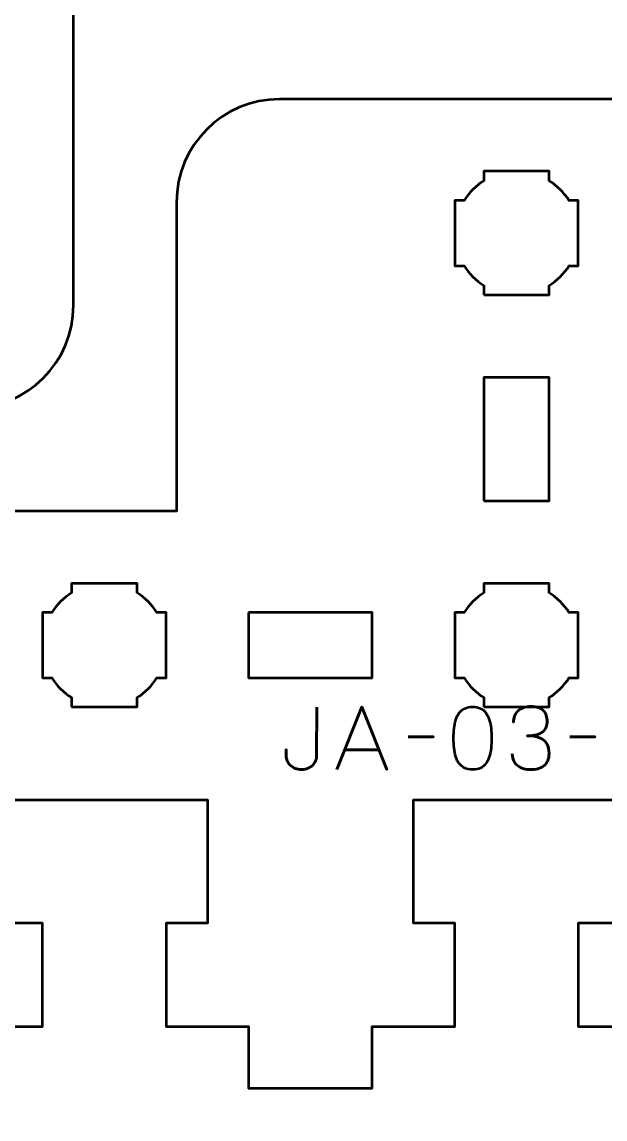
# Model space of a CAD drawing. Header units: centimetres. Extents: x -21 to 0, y -29.7 to 0.
# Drawn here: x -11 to -8.17, y -10.65 to -5.32 of the extents above; entities that cross this region are included whole.
import ezdxf

# ---------------------------------------------------------------- set-up
doc = ezdxf.new("R2010")
doc.units = ezdxf.units.CM
doc.header["$MEASUREMENT"] = 0
doc.layers.add('Layer 1', color=7, linetype='Continuous')

msp = doc.modelspace()

# ---------------------------------------------------------------- linework, layer by layer
at = {"layer": 'Layer 1', "color": 1, "lineweight": 53}
msp.add_open_spline([(-21.00003, -29.19995), (-21.00003, -29.19995), (-21.00003, -3.49992), (-21.00003, -3.49992), (-21.00003, -3.49992), (-21.00003, -3.41709), (-20.93286, -3.34992), (-20.85003, -3.34992), (-20.85003, -3.34992), (-20.7672, -3.34992), (-20.70003, -3.28275), (-20.70003, -3.19992), (-20.70003, -3.19992), (-20.70003, -3.11709), (-20.7672, -3.04992), (-20.85003, -3.04992), (-20.85003, -3.04992), (-20.93286, -3.04992), (-21.00003, -2.98275), (-21.00003, -2.89992), (-21.00003, -2.89992), (-21.00003, -2.81709), (-20.93286, -2.74992), (-20.85003, -2.74992), (-20.85003, -2.74992), (-20.7672, -2.74992), (-20.70003, -2.68275), (-20.70003, -2.59992), (-20.70003, -2.59992), (-20.70003, -2.51709), (-20.7672, -2.44992), (-20.85003, -2.44992), (-20.85003, -2.44992), (-20.93286, -2.44992), (-21.00003, -2.38275), (-21.00003, -2.29992), (-21.00003, -2.29992), (-21.00003, -2.21709), (-20.93286, -2.14992), (-20.85003, -2.14992), (-20.85003, -2.14992), (-20.7672, -2.14992), (-20.70003, -2.08275), (-20.70003, -1.99992), (-20.70003, -1.99992), (-20.70003, -1.91709), (-20.7672, -1.84992), (-20.85003, -1.84992), (-20.85003, -1.84992), (-20.93286, -1.84992), (-21.00003, -1.78275), (-21.00003, -1.69992), (-21.00003, -1.69992), (-21.00003, -1.61709), (-20.93286, -1.54992), (-20.85003, -1.54992), (-20.85003, -1.54992), (-20.7672, -1.54992), (-20.70003, -1.48275), (-20.70003, -1.39992), (-20.70003, -1.39992), (-20.70003, -1.31709), (-20.7672, -1.24992), (-20.85003, -1.24992), (-20.85003, -1.24992), (-20.93286, -1.24992), (-21.00003, -1.18275), (-21.00003, -1.09992), (-21.00003, -1.09992), (-21.00003, -1.09992), (-21.00003, -0.49992), (-21.00003, -0.49992), (-21.00003, -0.49992), (-21.00003, -0.22295), (-20.77694, 0.00004), (-20.49994, 0.00004), (-20.49994, 0.00004), (-20.49994, 0.00004), (-0.50008, 0.00004), (-0.50008, 0.00004), (-0.50008, 0.00004), (-0.22294, 0.00004), (0.00002, -0.22295), (0.00002, -0.49992), (0.00002, -0.49992), (0.00002, -0.49992), (0.00002, -29.19995), (0.00002, -29.19995), (0.00002, -29.19995), (0.00002, -29.47695), (-0.22294, -29.70004), (-0.50008, -29.70004), (-0.50008, -29.70004), (-0.50008, -29.70004), (-20.49994, -29.70004), (-20.49994, -29.70004), (-20.49994, -29.70004), (-20.77694, -29.70004), (-21.00003, -29.47695), (-21.00003, -29.19995)], degree=3, knots=[0, 0, 0, 0, 0.04, 0.04, 0.04, 0.04, 0.08, 0.08, 0.08, 0.08, 0.12, 0.12, 0.12, 0.12, 0.16, 0.16, 0.16, 0.16, 0.2, 0.2, 0.2, 0.2, 0.24, 0.24, 0.24, 0.24, 0.28, 0.28, 0.28, 0.28, 0.32, 0.32, 0.32, 0.32, 0.36, 0.36, 0.36, 0.36, 0.4, 0.4, 0.4, 0.4, 0.44, 0.44, 0.44, 0.44, 0.48, 0.48, 0.48, 0.48, 0.52, 0.52, 0.52, 0.52, 0.56, 0.56, 0.56, 0.56, 0.6, 0.6, 0.6, 0.6, 0.64, 0.64, 0.64, 0.64, 0.68, 0.68, 0.68, 0.68, 0.72, 0.72, 0.72, 0.72, 0.76, 0.76, 0.76, 0.76, 0.8, 0.8, 0.8, 0.8, 0.84, 0.84, 0.84, 0.84, 0.88, 0.88, 0.88, 0.88, 0.92, 0.92, 0.92, 0.92, 0.96, 0.96, 0.96, 0.96, 1, 1, 1, 1], dxfattribs=at)
at = {"layer": 'Layer 1', "lineweight": 53}
for points, knots in [([(-11.24995, -7.19999), (-10.97386, -7.19999), (-10.74995, -6.97608), (-10.74995, -6.69999), (-10.74995, -6.69999), (-10.74995, -6.69999), (-10.74995, -5.19999), (-10.74995, -5.19999), (-10.74995, -5.19999), (-10.74995, -5.19999), (-9.5999, -5.19999), (-9.5999, -5.19999), (-9.5999, -5.19999), (-9.32674, -5.19999), (-9.10468, -4.98079), (-9.1, -4.70874), (-9.1, -4.70874), (-9.1, -4.70874), (-9.6999, -4.70874), (-9.6999, -4.70874), (-9.6999, -4.70874), (-9.6999, -4.70874), (-9.6999, -4.39124), (-9.6999, -4.39124), (-9.6999, -4.39124), (-9.6999, -4.39124), (-9.10182, -4.39124), (-9.10182, -4.39124), (-9.10182, -4.39124), (-9.10182, -4.39124), (-9.1124, -2.39999), (-9.1124, -2.39999), (-9.1124, -2.39999), (-9.1124, -2.39999), (-9.6999, -2.39999), (-9.6999, -2.39999), (-9.6999, -2.39999), (-9.6999, -2.39999), (-9.6999, -2.69999), (-9.6999, -2.69999), (-9.6999, -2.69999), (-9.6999, -2.69999), (-10.09991, -2.69999), (-10.09991, -2.69999), (-10.09991, -2.69999), (-10.09991, -2.69999), (-10.09991, -3.19999), (-10.09991, -3.19999), (-10.09991, -3.19999), (-10.09991, -3.19999), (-9.89991, -3.2), (-9.89991, -3.2), (-9.89991, -3.2), (-9.89991, -3.2), (-9.89991, -3.79999), (-9.89991, -3.79999), (-9.89991, -3.79999), (-10.28324, -3.79999), (-10.51659, -3.79999), (-10.89992, -3.79999), (-10.89992, -3.79999), (-10.89992, -3.79999), (-10.89992, -3.2), (-10.89992, -3.2), (-10.89992, -3.2), (-10.89992, -3.2), (-10.69992, -3.19999), (-10.69992, -3.19999), (-10.69992, -3.19999), (-10.69992, -3.19999), (-10.69992, -2.69998), (-10.69992, -2.69998), (-10.69992, -2.69998), (-10.69992, -2.69998), (-11.09993, -2.69999), (-11.09993, -2.69999), (-11.09993, -2.69999), (-11.09993, -2.69999), (-11.09993, -2.39999), (-11.09993, -2.39999), (-11.09993, -2.39999), (-11.09993, -2.39999), (-11.69994, -2.39999), (-11.69994, -2.39999), (-11.69994, -2.39999), (-11.69994, -2.39999), (-11.69994, -2.69999), (-11.69994, -2.69999), (-11.69994, -2.69999), (-11.69994, -2.69999), (-12.09994, -2.69999), (-12.09994, -2.69999), (-12.09994, -2.69999), (-12.09994, -2.69999), (-12.09994, -3.19999), (-12.09994, -3.19999), (-12.09994, -3.19999), (-12.09994, -3.19999), (-11.89994, -3.2), (-11.89994, -3.2), (-11.89994, -3.2), (-11.89994, -3.2), (-11.89994, -3.79999), (-11.89994, -3.79999), (-11.89994, -3.79999), (-12.28328, -3.79999), (-12.51662, -3.79999), (-12.89996, -3.79999), (-12.89996, -3.79999), (-12.89996, -3.79999), (-12.89996, -3.2), (-12.89996, -3.2), (-12.89996, -3.2), (-12.89996, -3.2), (-12.69996, -3.19999), (-12.69996, -3.19999), (-12.69996, -3.19999), (-12.69996, -3.19999), (-12.69996, -2.69998), (-12.69996, -2.69998), (-12.69996, -2.69998), (-12.69996, -2.69998), (-13.09996, -2.69999), (-13.09996, -2.69999), (-13.09996, -2.69999), (-13.09996, -2.69999), (-13.09996, -2.39999), (-13.09996, -2.39999), (-13.09996, -2.39999), (-13.09996, -2.39999), (-13.69997, -2.39999), (-13.69997, -2.39999), (-13.69997, -2.39999), (-13.69997, -2.39999), (-13.69997, -2.69999), (-13.69997, -2.69999), (-13.69997, -2.69999), (-13.69997, -2.69999), (-14.09998, -2.69999), (-14.09998, -2.69999), (-14.09998, -2.69999), (-14.09998, -2.69999), (-14.09998, -3.19999), (-14.09998, -3.19999), (-14.09998, -3.19999), (-14.09998, -3.19999), (-13.89998, -3.2), (-13.89998, -3.2), (-13.89998, -3.2), (-13.89998, -3.2), (-13.89998, -3.79999), (-13.89998, -3.79999), (-13.89998, -3.79999), (-14.28331, -3.79999), (-14.51666, -3.79999), (-14.89999, -3.79999), (-14.89999, -3.79999), (-14.89999, -3.79999), (-14.89999, -3.2), (-14.89999, -3.2), (-14.89999, -3.2), (-14.89999, -3.2), (-14.69999, -3.19999), (-14.69999, -3.19999), (-14.69999, -3.19999), (-14.69999, -3.19999), (-14.69999, -2.69998), (-14.69999, -2.69998), (-14.69999, -2.69998), (-14.69999, -2.69998), (-15.1, -2.69999), (-15.1, -2.69999), (-15.1, -2.69999), (-15.1, -2.69999), (-15.1, -2.39999), (-15.1, -2.39999), (-15.1, -2.39999), (-15.1, -2.39999), (-15.70001, -2.39999), (-15.70001, -2.39999), (-15.70001, -2.39999), (-15.70001, -2.39999), (-15.70001, -2.69999), (-15.70001, -2.69999), (-15.70001, -2.69999), (-15.70001, -2.69999), (-15.70001, -2.69998), (-15.70001, -2.69998), (-15.70001, -2.69998), (-15.70001, -2.69998), (-15.70001, -4.39124), (-15.70001, -4.39124), (-15.70001, -4.39124), (-15.70001, -4.39124), (-15.1, -4.39124), (-15.1, -4.39124), (-15.1, -4.39124), (-15.1, -4.39124), (-15.1, -4.70874), (-15.1, -4.70874), (-15.1, -4.70874), (-15.1, -4.70874), (-15.6999, -4.70874), (-15.6999, -4.70874), (-15.6999, -4.70874), (-15.69522, -4.98079), (-15.47316, -5.19999), (-15.2, -5.19999), (-15.2, -5.19999), (-15.2, -5.19999), (-14.04995, -5.19999), (-14.04995, -5.19999), (-14.04995, -5.19999), (-14.04995, -5.19999), (-14.04995, -6.69999), (-14.04995, -6.69999), (-14.04995, -6.69999), (-14.04995, -6.97608), (-13.82604, -7.19999), (-13.54995, -7.19999)], [0, 0, 0, 0, 0.0181818, 0.0181818, 0.0181818, 0.0181818, 0.0363636, 0.0363636, 0.0363636, 0.0363636, 0.0545455, 0.0545455, 0.0545455, 0.0545455, 0.0727273, 0.0727273, 0.0727273, 0.0727273, 0.0909091, 0.0909091, 0.0909091, 0.0909091, 0.1090909, 0.1090909, 0.1090909, 0.1090909, 0.1272727, 0.1272727, 0.1272727, 0.1272727, 0.1454545, 0.1454545, 0.1454545, 0.1454545, 0.1636364, 0.1636364, 0.1636364, 0.1636364, 0.1818182, 0.1818182, 0.1818182, 0.1818182, 0.2, 0.2, 0.2, 0.2, 0.2181818, 0.2181818, 0.2181818, 0.2181818, 0.2363636, 0.2363636, 0.2363636, 0.2363636, 0.2545455, 0.2545455, 0.2545455, 0.2545455, 0.2727273, 0.2727273, 0.2727273, 0.2727273, 0.2909091, 0.2909091, 0.2909091, 0.2909091, 0.3090909, 0.3090909, 0.3090909, 0.3090909, 0.3272727, 0.3272727, 0.3272727, 0.3272727, 0.3454545, 0.3454545, 0.3454545, 0.3454545, 0.3636364, 0.3636364, 0.3636364, 0.3636364, 0.3818182, 0.3818182, 0.3818182, 0.3818182, 0.4, 0.4, 0.4, 0.4, 0.4181818, 0.4181818, 0.4181818, 0.4181818, 0.4363636, 0.4363636, 0.4363636, 0.4363636, 0.4545455, 0.4545455, 0.4545455, 0.4545455, 0.4727273, 0.4727273, 0.4727273, 0.4727273, 0.4909091, 0.4909091, 0.4909091, 0.4909091, 0.5090909, 0.5090909, 0.5090909, 0.5090909, 0.5272727, 0.5272727, 0.5272727, 0.5272727, 0.5454545, 0.5454545, 0.5454545, 0.5454545, 0.5636364, 0.5636364, 0.5636364, 0.5636364, 0.5818182, 0.5818182, 0.5818182, 0.5818182, 0.6, 0.6, 0.6, 0.6, 0.6181818, 0.6181818, 0.6181818, 0.6181818, 0.6363636, 0.6363636, 0.6363636, 0.6363636, 0.6545455, 0.6545455, 0.6545455, 0.6545455, 0.6727273, 0.6727273, 0.6727273, 0.6727273, 0.6909091, 0.6909091, 0.6909091, 0.6909091, 0.7090909, 0.7090909, 0.7090909, 0.7090909, 0.7272727, 0.7272727, 0.7272727, 0.7272727, 0.7454545, 0.7454545, 0.7454545, 0.7454545, 0.7636364, 0.7636364, 0.7636364, 0.7636364, 0.7818182, 0.7818182, 0.7818182, 0.7818182, 0.8, 0.8, 0.8, 0.8, 0.8181818, 0.8181818, 0.8181818, 0.8181818, 0.8363636, 0.8363636, 0.8363636, 0.8363636, 0.8545455, 0.8545455, 0.8545455, 0.8545455, 0.8727273, 0.8727273, 0.8727273, 0.8727273, 0.8909091, 0.8909091, 0.8909091, 0.8909091, 0.9090909, 0.9090909, 0.9090909, 0.9090909, 0.9272727, 0.9272727, 0.9272727, 0.9272727, 0.9454545, 0.9454545, 0.9454545, 0.9454545, 0.9636364, 0.9636364, 0.9636364, 0.9636364, 0.9818182, 0.9818182, 0.9818182, 0.9818182, 1, 1, 1, 1]), ([(-9.75005, -5.70001), (-10.02614, -5.70001), (-10.25005, -5.92392), (-10.25005, -6.20001), (-10.25005, -6.20001), (-10.25005, -6.20001), (-10.25005, -7.70001), (-10.25005, -7.70001), (-10.25005, -7.70001), (-10.25005, -7.70001), (-11.4001, -7.70001), (-11.4001, -7.70001), (-11.4001, -7.70001), (-11.67326, -7.70001), (-11.89532, -7.91921), (-11.9, -8.19126), (-11.9, -8.19126), (-11.9, -8.19126), (-11.3001, -8.19126), (-11.3001, -8.19126), (-11.3001, -8.19126), (-11.3001, -8.19126), (-11.3001, -8.50876), (-11.3001, -8.50876), (-11.3001, -8.50876), (-11.3001, -8.50876), (-11.89818, -8.50876), (-11.89818, -8.50876), (-11.89818, -8.50876), (-11.89818, -8.50876), (-11.8876, -10.50001), (-11.8876, -10.50001), (-11.8876, -10.50001), (-11.8876, -10.50001), (-11.3001, -10.50001), (-11.3001, -10.50001), (-11.3001, -10.50001), (-11.3001, -10.50001), (-11.3001, -10.20001), (-11.3001, -10.20001), (-11.3001, -10.20001), (-11.3001, -10.20001), (-10.90009, -10.20001), (-10.90009, -10.20001), (-10.90009, -10.20001), (-10.90009, -10.20001), (-10.90009, -9.70001), (-10.90009, -9.70001), (-10.90009, -9.70001), (-10.90009, -9.70001), (-11.10009, -9.7), (-11.10009, -9.7), (-11.10009, -9.7), (-11.10009, -9.7), (-11.10009, -9.10001), (-11.10009, -9.10001), (-11.10009, -9.10001), (-10.71676, -9.10001), (-10.48341, -9.10001), (-10.10008, -9.10001), (-10.10008, -9.10001), (-10.10008, -9.10001), (-10.10008, -9.7), (-10.10008, -9.7), (-10.10008, -9.7), (-10.10008, -9.7), (-10.30008, -9.70001), (-10.30008, -9.70001), (-10.30008, -9.70001), (-10.30008, -9.70001), (-10.30008, -10.20002), (-10.30008, -10.20002), (-10.30008, -10.20002), (-10.30008, -10.20002), (-9.90007, -10.20001), (-9.90007, -10.20001), (-9.90007, -10.20001), (-9.90007, -10.20001), (-9.90007, -10.50001), (-9.90007, -10.50001), (-9.90007, -10.50001), (-9.90007, -10.50001), (-9.30006, -10.50001), (-9.30006, -10.50001), (-9.30006, -10.50001), (-9.30006, -10.50001), (-9.30006, -10.20001), (-9.30006, -10.20001), (-9.30006, -10.20001), (-9.30006, -10.20001), (-8.90006, -10.20001), (-8.90006, -10.20001), (-8.90006, -10.20001), (-8.90006, -10.20001), (-8.90006, -9.70001), (-8.90006, -9.70001), (-8.90006, -9.70001), (-8.90006, -9.70001), (-9.10006, -9.7), (-9.10006, -9.7), (-9.10006, -9.7), (-9.10006, -9.7), (-9.10006, -9.10001), (-9.10006, -9.10001), (-9.10006, -9.10001), (-8.71672, -9.10001), (-8.48338, -9.10001), (-8.10004, -9.10001), (-8.10004, -9.10001), (-8.10004, -9.10001), (-8.10004, -9.7), (-8.10004, -9.7), (-8.10004, -9.7), (-8.10004, -9.7), (-8.30004, -9.70001), (-8.30004, -9.70001), (-8.30004, -9.70001), (-8.30004, -9.70001), (-8.30004, -10.20002), (-8.30004, -10.20002), (-8.30004, -10.20002), (-8.30004, -10.20002), (-7.90004, -10.20001), (-7.90004, -10.20001), (-7.90004, -10.20001), (-7.90004, -10.20001), (-7.90004, -10.50001), (-7.90004, -10.50001), (-7.90004, -10.50001), (-7.90004, -10.50001), (-7.30003, -10.50001), (-7.30003, -10.50001), (-7.30003, -10.50001), (-7.30003, -10.50001), (-7.30003, -10.20001), (-7.30003, -10.20001), (-7.30003, -10.20001), (-7.30003, -10.20001), (-6.90002, -10.20001), (-6.90002, -10.20001), (-6.90002, -10.20001), (-6.90002, -10.20001), (-6.90002, -9.70001), (-6.90002, -9.70001), (-6.90002, -9.70001), (-6.90002, -9.70001), (-7.10002, -9.7), (-7.10002, -9.7), (-7.10002, -9.7), (-7.10002, -9.7), (-7.10002, -9.10001), (-7.10002, -9.10001), (-7.10002, -9.10001), (-6.71669, -9.10001), (-6.48334, -9.10001), (-6.10001, -9.10001), (-6.10001, -9.10001), (-6.10001, -9.10001), (-6.10001, -9.7), (-6.10001, -9.7), (-6.10001, -9.7), (-6.10001, -9.7), (-6.30001, -9.70001), (-6.30001, -9.70001), (-6.30001, -9.70001), (-6.30001, -9.70001), (-6.30001, -10.20002), (-6.30001, -10.20002), (-6.30001, -10.20002), (-6.30001, -10.20002), (-5.9, -10.20001), (-5.9, -10.20001), (-5.9, -10.20001), (-5.9, -10.20001), (-5.9, -10.50001), (-5.9, -10.50001), (-5.9, -10.50001), (-5.9, -10.50001), (-5.29999, -10.50001), (-5.29999, -10.50001), (-5.29999, -10.50001), (-5.29999, -10.50001), (-5.29999, -10.20001), (-5.29999, -10.20001), (-5.29999, -10.20001), (-5.29999, -10.20001), (-5.29999, -10.20002), (-5.29999, -10.20002), (-5.29999, -10.20002), (-5.29999, -10.20002), (-5.29999, -8.50876), (-5.29999, -8.50876), (-5.29999, -8.50876), (-5.29999, -8.50876), (-5.9, -8.50876), (-5.9, -8.50876), (-5.9, -8.50876), (-5.9, -8.50876), (-5.9, -8.19126), (-5.9, -8.19126), (-5.9, -8.19126), (-5.9, -8.19126), (-5.3001, -8.19126), (-5.3001, -8.19126), (-5.3001, -8.19126), (-5.30478, -7.91921), (-5.52684, -7.70001), (-5.8, -7.70001), (-5.8, -7.70001), (-5.8, -7.70001), (-6.95005, -7.70001), (-6.95005, -7.70001), (-6.95005, -7.70001), (-6.95005, -7.70001), (-6.95005, -6.20001), (-6.95005, -6.20001), (-6.95005, -6.20001), (-6.95005, -5.92392), (-7.17396, -5.70001), (-7.45005, -5.70001)], [0, 0, 0, 0, 0.0181818, 0.0181818, 0.0181818, 0.0181818, 0.0363636, 0.0363636, 0.0363636, 0.0363636, 0.0545455, 0.0545455, 0.0545455, 0.0545455, 0.0727273, 0.0727273, 0.0727273, 0.0727273, 0.0909091, 0.0909091, 0.0909091, 0.0909091, 0.1090909, 0.1090909, 0.1090909, 0.1090909, 0.1272727, 0.1272727, 0.1272727, 0.1272727, 0.1454545, 0.1454545, 0.1454545, 0.1454545, 0.1636364, 0.1636364, 0.1636364, 0.1636364, 0.1818182, 0.1818182, 0.1818182, 0.1818182, 0.2, 0.2, 0.2, 0.2, 0.2181818, 0.2181818, 0.2181818, 0.2181818, 0.2363636, 0.2363636, 0.2363636, 0.2363636, 0.2545455, 0.2545455, 0.2545455, 0.2545455, 0.2727273, 0.2727273, 0.2727273, 0.2727273, 0.2909091, 0.2909091, 0.2909091, 0.2909091, 0.3090909, 0.3090909, 0.3090909, 0.3090909, 0.3272727, 0.3272727, 0.3272727, 0.3272727, 0.3454545, 0.3454545, 0.3454545, 0.3454545, 0.3636364, 0.3636364, 0.3636364, 0.3636364, 0.3818182, 0.3818182, 0.3818182, 0.3818182, 0.4, 0.4, 0.4, 0.4, 0.4181818, 0.4181818, 0.4181818, 0.4181818, 0.4363636, 0.4363636, 0.4363636, 0.4363636, 0.4545455, 0.4545455, 0.4545455, 0.4545455, 0.4727273, 0.4727273, 0.4727273, 0.4727273, 0.4909091, 0.4909091, 0.4909091, 0.4909091, 0.5090909, 0.5090909, 0.5090909, 0.5090909, 0.5272727, 0.5272727, 0.5272727, 0.5272727, 0.5454545, 0.5454545, 0.5454545, 0.5454545, 0.5636364, 0.5636364, 0.5636364, 0.5636364, 0.5818182, 0.5818182, 0.5818182, 0.5818182, 0.6, 0.6, 0.6, 0.6, 0.6181818, 0.6181818, 0.6181818, 0.6181818, 0.6363636, 0.6363636, 0.6363636, 0.6363636, 0.6545455, 0.6545455, 0.6545455, 0.6545455, 0.6727273, 0.6727273, 0.6727273, 0.6727273, 0.6909091, 0.6909091, 0.6909091, 0.6909091, 0.7090909, 0.7090909, 0.7090909, 0.7090909, 0.7272727, 0.7272727, 0.7272727, 0.7272727, 0.7454545, 0.7454545, 0.7454545, 0.7454545, 0.7636364, 0.7636364, 0.7636364, 0.7636364, 0.7818182, 0.7818182, 0.7818182, 0.7818182, 0.8, 0.8, 0.8, 0.8, 0.8181818, 0.8181818, 0.8181818, 0.8181818, 0.8363636, 0.8363636, 0.8363636, 0.8363636, 0.8545455, 0.8545455, 0.8545455, 0.8545455, 0.8727273, 0.8727273, 0.8727273, 0.8727273, 0.8909091, 0.8909091, 0.8909091, 0.8909091, 0.9090909, 0.9090909, 0.9090909, 0.9090909, 0.9272727, 0.9272727, 0.9272727, 0.9272727, 0.9454545, 0.9454545, 0.9454545, 0.9454545, 0.9636364, 0.9636364, 0.9636364, 0.9636364, 0.9818182, 0.9818182, 0.9818182, 0.9818182, 1, 1, 1, 1]), ([(-8.7588, -6.65001), (-8.7588, -6.65001), (-8.7588, -6.60457), (-8.7588, -6.60457), (-8.7588, -6.60457), (-8.79756, -6.58034), (-8.83038, -6.54751), (-8.85461, -6.50876), (-8.85461, -6.50876), (-8.85461, -6.50876), (-8.90006, -6.50876), (-8.90006, -6.50876), (-8.90006, -6.50876), (-8.90006, -6.50876), (-8.90006, -6.35001), (-8.90006, -6.35001), (-8.90006, -6.35001), (-8.90006, -6.35001), (-8.90006, -6.19126), (-8.90006, -6.19126), (-8.90006, -6.19126), (-8.90006, -6.19126), (-8.85461, -6.19126), (-8.85461, -6.19126), (-8.85461, -6.19126), (-8.83038, -6.15251), (-8.79756, -6.11968), (-8.7588, -6.09545), (-8.7588, -6.09545), (-8.7588, -6.09545), (-8.7588, -6.05001), (-8.7588, -6.05001), (-8.7588, -6.05001), (-8.7588, -6.05001), (-8.60005, -6.05001), (-8.60005, -6.05001), (-8.60005, -6.05001), (-8.60005, -6.05001), (-8.4413, -6.05001), (-8.4413, -6.05001), (-8.4413, -6.05001), (-8.4413, -6.05001), (-8.4413, -6.09545), (-8.4413, -6.09545), (-8.4413, -6.09545), (-8.40254, -6.11968), (-8.36972, -6.15251), (-8.34549, -6.19126), (-8.34549, -6.19126), (-8.34549, -6.19126), (-8.30004, -6.19126), (-8.30004, -6.19126), (-8.30004, -6.19126), (-8.30004, -6.19126), (-8.30004, -6.35001), (-8.30004, -6.35001), (-8.30004, -6.35001), (-8.30004, -6.35001), (-8.30004, -6.50876), (-8.30004, -6.50876), (-8.30004, -6.50876), (-8.30004, -6.50876), (-8.34549, -6.50876), (-8.34549, -6.50876), (-8.34549, -6.50876), (-8.36972, -6.54751), (-8.40254, -6.58034), (-8.4413, -6.60457), (-8.4413, -6.60457), (-8.4413, -6.60457), (-8.4413, -6.65001), (-8.4413, -6.65001), (-8.4413, -6.65001), (-8.4413, -6.65001), (-8.60005, -6.65001), (-8.60005, -6.65001), (-8.60005, -6.65001), (-8.60005, -6.65001), (-8.7588, -6.65001), (-8.7588, -6.65001)], [0, 0, 0, 0, 0.05, 0.05, 0.05, 0.05, 0.1, 0.1, 0.1, 0.1, 0.15, 0.15, 0.15, 0.15, 0.2, 0.2, 0.2, 0.2, 0.25, 0.25, 0.25, 0.25, 0.3, 0.3, 0.3, 0.3, 0.35, 0.35, 0.35, 0.35, 0.4, 0.4, 0.4, 0.4, 0.45, 0.45, 0.45, 0.45, 0.5, 0.5, 0.5, 0.5, 0.55, 0.55, 0.55, 0.55, 0.6, 0.6, 0.6, 0.6, 0.65, 0.65, 0.65, 0.65, 0.7, 0.7, 0.7, 0.7, 0.75, 0.75, 0.75, 0.75, 0.8, 0.8, 0.8, 0.8, 0.85, 0.85, 0.85, 0.85, 0.9, 0.9, 0.9, 0.9, 0.95, 0.95, 0.95, 0.95, 1, 1, 1, 1]), ([(-8.75882, -7.65001), (-8.75882, -7.65001), (-8.75882, -7.05), (-8.75882, -7.05), (-8.75882, -7.05), (-8.75882, -7.05), (-8.44132, -7.05), (-8.44132, -7.05), (-8.44132, -7.05), (-8.44132, -7.05), (-8.44132, -7.65001), (-8.44132, -7.65001), (-8.44132, -7.65001), (-8.44132, -7.65001), (-8.75882, -7.65001), (-8.75882, -7.65001)], [0, 0, 0, 0, 0.25, 0.25, 0.25, 0.25, 0.5, 0.5, 0.5, 0.5, 0.75, 0.75, 0.75, 0.75, 1, 1, 1, 1]), ([(-10.75884, -8.65001), (-10.75884, -8.65001), (-10.75884, -8.60457), (-10.75884, -8.60457), (-10.75884, -8.60457), (-10.7976, -8.58034), (-10.83042, -8.54751), (-10.85465, -8.50876), (-10.85465, -8.50876), (-10.85465, -8.50876), (-10.90009, -8.50876), (-10.90009, -8.50876), (-10.90009, -8.50876), (-10.90009, -8.50876), (-10.90009, -8.35001), (-10.90009, -8.35001), (-10.90009, -8.35001), (-10.90009, -8.35001), (-10.90009, -8.19126), (-10.90009, -8.19126), (-10.90009, -8.19126), (-10.90009, -8.19126), (-10.85465, -8.19126), (-10.85465, -8.19126), (-10.85465, -8.19126), (-10.83042, -8.15251), (-10.7976, -8.11968), (-10.75884, -8.09545), (-10.75884, -8.09545), (-10.75884, -8.09545), (-10.75884, -8.05001), (-10.75884, -8.05001), (-10.75884, -8.05001), (-10.75884, -8.05001), (-10.60008, -8.05001), (-10.60008, -8.05001), (-10.60008, -8.05001), (-10.60008, -8.05001), (-10.44133, -8.05001), (-10.44133, -8.05001), (-10.44133, -8.05001), (-10.44133, -8.05001), (-10.44133, -8.09545), (-10.44133, -8.09545), (-10.44133, -8.09545), (-10.40257, -8.11968), (-10.36975, -8.15251), (-10.34552, -8.19126), (-10.34552, -8.19126), (-10.34552, -8.19126), (-10.30008, -8.19126), (-10.30008, -8.19126), (-10.30008, -8.19126), (-10.30008, -8.19126), (-10.30008, -8.35001), (-10.30008, -8.35001), (-10.30008, -8.35001), (-10.30008, -8.35001), (-10.30008, -8.50876), (-10.30008, -8.50876), (-10.30008, -8.50876), (-10.30008, -8.50876), (-10.34552, -8.50876), (-10.34552, -8.50876), (-10.34552, -8.50876), (-10.36975, -8.54751), (-10.40257, -8.58034), (-10.44133, -8.60457), (-10.44133, -8.60457), (-10.44133, -8.60457), (-10.44133, -8.65001), (-10.44133, -8.65001), (-10.44133, -8.65001), (-10.44133, -8.65001), (-10.60008, -8.65001), (-10.60008, -8.65001), (-10.60008, -8.65001), (-10.60008, -8.65001), (-10.75884, -8.65001), (-10.75884, -8.65001)], [0, 0, 0, 0, 0.05, 0.05, 0.05, 0.05, 0.1, 0.1, 0.1, 0.1, 0.15, 0.15, 0.15, 0.15, 0.2, 0.2, 0.2, 0.2, 0.25, 0.25, 0.25, 0.25, 0.3, 0.3, 0.3, 0.3, 0.35, 0.35, 0.35, 0.35, 0.4, 0.4, 0.4, 0.4, 0.45, 0.45, 0.45, 0.45, 0.5, 0.5, 0.5, 0.5, 0.55, 0.55, 0.55, 0.55, 0.6, 0.6, 0.6, 0.6, 0.65, 0.65, 0.65, 0.65, 0.7, 0.7, 0.7, 0.7, 0.75, 0.75, 0.75, 0.75, 0.8, 0.8, 0.8, 0.8, 0.85, 0.85, 0.85, 0.85, 0.9, 0.9, 0.9, 0.9, 0.95, 0.95, 0.95, 0.95, 1, 1, 1, 1]), ([(-8.7588, -8.65001), (-8.7588, -8.65001), (-8.7588, -8.60457), (-8.7588, -8.60457), (-8.7588, -8.60457), (-8.79756, -8.58034), (-8.83038, -8.54751), (-8.85461, -8.50876), (-8.85461, -8.50876), (-8.85461, -8.50876), (-8.90006, -8.50876), (-8.90006, -8.50876), (-8.90006, -8.50876), (-8.90006, -8.50876), (-8.90006, -8.35001), (-8.90006, -8.35001), (-8.90006, -8.35001), (-8.90006, -8.35001), (-8.90006, -8.19126), (-8.90006, -8.19126), (-8.90006, -8.19126), (-8.90006, -8.19126), (-8.85461, -8.19126), (-8.85461, -8.19126), (-8.85461, -8.19126), (-8.83038, -8.15251), (-8.79756, -8.11968), (-8.7588, -8.09545), (-8.7588, -8.09545), (-8.7588, -8.09545), (-8.7588, -8.05001), (-8.7588, -8.05001), (-8.7588, -8.05001), (-8.7588, -8.05001), (-8.60005, -8.05001), (-8.60005, -8.05001), (-8.60005, -8.05001), (-8.60005, -8.05001), (-8.4413, -8.05001), (-8.4413, -8.05001), (-8.4413, -8.05001), (-8.4413, -8.05001), (-8.4413, -8.09545), (-8.4413, -8.09545), (-8.4413, -8.09545), (-8.40254, -8.11968), (-8.36972, -8.15251), (-8.34549, -8.19126), (-8.34549, -8.19126), (-8.34549, -8.19126), (-8.30004, -8.19126), (-8.30004, -8.19126), (-8.30004, -8.19126), (-8.30004, -8.19126), (-8.30004, -8.35001), (-8.30004, -8.35001), (-8.30004, -8.35001), (-8.30004, -8.35001), (-8.30004, -8.50876), (-8.30004, -8.50876), (-8.30004, -8.50876), (-8.30004, -8.50876), (-8.34549, -8.50876), (-8.34549, -8.50876), (-8.34549, -8.50876), (-8.36972, -8.54751), (-8.40254, -8.58034), (-8.4413, -8.60457), (-8.4413, -8.60457), (-8.4413, -8.60457), (-8.4413, -8.65001), (-8.4413, -8.65001), (-8.4413, -8.65001), (-8.4413, -8.65001), (-8.60005, -8.65001), (-8.60005, -8.65001), (-8.60005, -8.65001), (-8.60005, -8.65001), (-8.7588, -8.65001), (-8.7588, -8.65001)], [0, 0, 0, 0, 0.05, 0.05, 0.05, 0.05, 0.1, 0.1, 0.1, 0.1, 0.15, 0.15, 0.15, 0.15, 0.2, 0.2, 0.2, 0.2, 0.25, 0.25, 0.25, 0.25, 0.3, 0.3, 0.3, 0.3, 0.35, 0.35, 0.35, 0.35, 0.4, 0.4, 0.4, 0.4, 0.45, 0.45, 0.45, 0.45, 0.5, 0.5, 0.5, 0.5, 0.55, 0.55, 0.55, 0.55, 0.6, 0.6, 0.6, 0.6, 0.65, 0.65, 0.65, 0.65, 0.7, 0.7, 0.7, 0.7, 0.75, 0.75, 0.75, 0.75, 0.8, 0.8, 0.8, 0.8, 0.85, 0.85, 0.85, 0.85, 0.9, 0.9, 0.9, 0.9, 0.95, 0.95, 0.95, 0.95, 1, 1, 1, 1]), ([(-9.90007, -8.19126), (-9.90007, -8.19126), (-9.30006, -8.19126), (-9.30006, -8.19126), (-9.30006, -8.19126), (-9.30006, -8.19126), (-9.30006, -8.50876), (-9.30006, -8.50876), (-9.30006, -8.50876), (-9.30006, -8.50876), (-9.90007, -8.50876), (-9.90007, -8.50876), (-9.90007, -8.50876), (-9.90007, -8.50876), (-9.90007, -8.19126), (-9.90007, -8.19126)], [0, 0, 0, 0, 0.25, 0.25, 0.25, 0.25, 0.5, 0.5, 0.5, 0.5, 0.75, 0.75, 0.75, 0.75, 1, 1, 1, 1])]:
    msp.add_open_spline(points, degree=3, knots=knots, dxfattribs=at)
at = {"layer": 'Layer 1', "color": 3, "lineweight": 53}
msp.add_open_spline([(-7.45005, -5.70001), (-7.45005, -5.70001), (-9.75005, -5.70001), (-9.75005, -5.70001)], degree=3, dxfattribs=at)
at = {"layer": 'Layer 1', "color": 5, "lineweight": 53}
for points, knots in [([(-9.5697, -8.65037), (-9.5697, -8.65037), (-9.57012, -8.88744), (-9.57012, -8.88744), (-9.57012, -8.88744), (-9.57012, -8.89513), (-9.57175, -8.90289), (-9.57485, -8.91058), (-9.57485, -8.91058), (-9.57803, -8.91834), (-9.58268, -8.9254), (-9.58882, -8.93189), (-9.58882, -8.93189), (-9.59503, -8.93831), (-9.60258, -8.94353), (-9.61154, -8.94741), (-9.61154, -8.94741), (-9.62057, -8.95136), (-9.63087, -8.95334), (-9.64251, -8.95348), (-9.64251, -8.95348), (-9.65416, -8.95348), (-9.66467, -8.95157), (-9.67398, -8.94783), (-9.67398, -8.94783), (-9.6833, -8.94402), (-9.69127, -8.93894), (-9.69783, -8.93252), (-9.69783, -8.93252), (-9.70446, -8.9261), (-9.70947, -8.91905), (-9.713, -8.91121), (-9.713, -8.91121), (-9.71653, -8.90338), (-9.71829, -8.89548), (-9.71829, -8.88744), (-9.71829, -8.88744), (-9.71829, -8.88744), (-9.71829, -8.85611), (-9.71829, -8.85611), (-9.71829, -8.85611), (-9.71829, -8.85611), (-9.71829, -8.88744), (-9.71829, -8.88744), (-9.71829, -8.88744), (-9.71829, -8.89548), (-9.71653, -8.90338), (-9.713, -8.91121), (-9.713, -8.91121), (-9.70947, -8.91905), (-9.70446, -8.9261), (-9.69783, -8.93252), (-9.69783, -8.93252), (-9.69127, -8.93894), (-9.6833, -8.94402), (-9.67398, -8.94783), (-9.67398, -8.94783), (-9.66467, -8.95157), (-9.65416, -8.95348), (-9.64251, -8.95348), (-9.64251, -8.95348), (-9.63087, -8.95334), (-9.62057, -8.95136), (-9.61154, -8.94741), (-9.61154, -8.94741), (-9.60258, -8.94353), (-9.59503, -8.93831), (-9.58882, -8.93189), (-9.58882, -8.93189), (-9.58268, -8.9254), (-9.57803, -8.91834), (-9.57485, -8.91058), (-9.57485, -8.91058), (-9.57175, -8.90289), (-9.57012, -8.89513), (-9.57012, -8.88744), (-9.57012, -8.88744), (-9.57012, -8.88744), (-9.5697, -8.65037), (-9.5697, -8.65037)], [0, 0, 0, 0, 0.05, 0.05, 0.05, 0.05, 0.1, 0.1, 0.1, 0.1, 0.15, 0.15, 0.15, 0.15, 0.2, 0.2, 0.2, 0.2, 0.25, 0.25, 0.25, 0.25, 0.3, 0.3, 0.3, 0.3, 0.35, 0.35, 0.35, 0.35, 0.4, 0.4, 0.4, 0.4, 0.45, 0.45, 0.45, 0.45, 0.5, 0.5, 0.5, 0.5, 0.55, 0.55, 0.55, 0.55, 0.6, 0.6, 0.6, 0.6, 0.65, 0.65, 0.65, 0.65, 0.7, 0.7, 0.7, 0.7, 0.75, 0.75, 0.75, 0.75, 0.8, 0.8, 0.8, 0.8, 0.85, 0.85, 0.85, 0.85, 0.9, 0.9, 0.9, 0.9, 0.95, 0.95, 0.95, 0.95, 1, 1, 1, 1]), ([(-9.47149, -8.9539), (-9.47149, -8.9539), (-9.35042, -8.64868), (-9.35042, -8.64868), (-9.35042, -8.64868), (-9.35042, -8.64868), (-9.22892, -8.9539), (-9.22892, -8.9539), (-9.22892, -8.9539), (-9.22892, -8.9539), (-9.35042, -8.64868), (-9.35042, -8.64868), (-9.35042, -8.64868), (-9.35042, -8.64868), (-9.47149, -8.9539), (-9.47149, -8.9539)], [0, 0, 0, 0, 0.25, 0.25, 0.25, 0.25, 0.5, 0.5, 0.5, 0.5, 0.75, 0.75, 0.75, 0.75, 1, 1, 1, 1]), ([(-8.8132, -8.9539), (-8.79839, -8.95383), (-8.78562, -8.95122), (-8.77496, -8.94614), (-8.77496, -8.94614), (-8.76438, -8.94106), (-8.75556, -8.93379), (-8.74851, -8.92455), (-8.74851, -8.92455), (-8.74152, -8.91524), (-8.73602, -8.90423), (-8.73193, -8.89153), (-8.73193, -8.89153), (-8.7279, -8.87883), (-8.72501, -8.86493), (-8.72339, -8.84969), (-8.72339, -8.84969), (-8.72169, -8.83445), (-8.72085, -8.81843), (-8.72092, -8.8015), (-8.72092, -8.8015), (-8.72085, -8.78464), (-8.72169, -8.76862), (-8.72339, -8.75345), (-8.72339, -8.75345), (-8.72501, -8.73828), (-8.7279, -8.72431), (-8.73193, -8.71161), (-8.73193, -8.71161), (-8.73602, -8.69898), (-8.74152, -8.68798), (-8.74851, -8.67859), (-8.74851, -8.67859), (-8.75556, -8.66928), (-8.76438, -8.66201), (-8.77496, -8.65693), (-8.77496, -8.65693), (-8.78562, -8.65178), (-8.79839, -8.64917), (-8.8132, -8.6491), (-8.8132, -8.6491), (-8.82802, -8.64917), (-8.84079, -8.65178), (-8.85145, -8.65693), (-8.85145, -8.65693), (-8.86203, -8.66201), (-8.87085, -8.66928), (-8.8779, -8.67859), (-8.8779, -8.67859), (-8.88489, -8.68798), (-8.89039, -8.69898), (-8.89448, -8.71161), (-8.89448, -8.71161), (-8.89851, -8.72431), (-8.9014, -8.73828), (-8.90302, -8.75345), (-8.90302, -8.75345), (-8.90471, -8.76862), (-8.90556, -8.78464), (-8.90549, -8.8015), (-8.90549, -8.8015), (-8.90556, -8.81843), (-8.90471, -8.83445), (-8.90302, -8.84969), (-8.90302, -8.84969), (-8.9014, -8.86493), (-8.89851, -8.87883), (-8.89448, -8.89153), (-8.89448, -8.89153), (-8.89039, -8.90423), (-8.88489, -8.91524), (-8.8779, -8.92455), (-8.8779, -8.92455), (-8.87085, -8.93379), (-8.86203, -8.94106), (-8.85145, -8.94614), (-8.85145, -8.94614), (-8.84079, -8.95122), (-8.82802, -8.95383), (-8.8132, -8.9539)], [0, 0, 0, 0, 0.05, 0.05, 0.05, 0.05, 0.1, 0.1, 0.1, 0.1, 0.15, 0.15, 0.15, 0.15, 0.2, 0.2, 0.2, 0.2, 0.25, 0.25, 0.25, 0.25, 0.3, 0.3, 0.3, 0.3, 0.35, 0.35, 0.35, 0.35, 0.4, 0.4, 0.4, 0.4, 0.45, 0.45, 0.45, 0.45, 0.5, 0.5, 0.5, 0.5, 0.55, 0.55, 0.55, 0.55, 0.6, 0.6, 0.6, 0.6, 0.65, 0.65, 0.65, 0.65, 0.7, 0.7, 0.7, 0.7, 0.75, 0.75, 0.75, 0.75, 0.8, 0.8, 0.8, 0.8, 0.85, 0.85, 0.85, 0.85, 0.9, 0.9, 0.9, 0.9, 0.95, 0.95, 0.95, 0.95, 1, 1, 1, 1]), ([(-8.8132, -8.9539), (-8.79839, -8.95383), (-8.78562, -8.95122), (-8.77496, -8.94614), (-8.77496, -8.94614), (-8.76438, -8.94106), (-8.75556, -8.93379), (-8.74851, -8.92455), (-8.74851, -8.92455), (-8.74152, -8.91524), (-8.73602, -8.90423), (-8.73193, -8.89153), (-8.73193, -8.89153), (-8.7279, -8.87883), (-8.72501, -8.86493), (-8.72339, -8.84969), (-8.72339, -8.84969), (-8.72169, -8.83445), (-8.72085, -8.81843), (-8.72092, -8.8015), (-8.72092, -8.8015), (-8.72085, -8.78464), (-8.72169, -8.76862), (-8.72339, -8.75345), (-8.72339, -8.75345), (-8.72501, -8.73828), (-8.7279, -8.72431), (-8.73193, -8.71161), (-8.73193, -8.71161), (-8.73602, -8.69898), (-8.74152, -8.68798), (-8.74851, -8.67859), (-8.74851, -8.67859), (-8.75556, -8.66928), (-8.76438, -8.66201), (-8.77496, -8.65693), (-8.77496, -8.65693), (-8.78562, -8.65178), (-8.79839, -8.64917), (-8.8132, -8.6491), (-8.8132, -8.6491), (-8.82802, -8.64917), (-8.84079, -8.65178), (-8.85145, -8.65693), (-8.85145, -8.65693), (-8.86203, -8.66201), (-8.87085, -8.66928), (-8.8779, -8.67859), (-8.8779, -8.67859), (-8.88489, -8.68798), (-8.89039, -8.69898), (-8.89448, -8.71161), (-8.89448, -8.71161), (-8.89851, -8.72431), (-8.9014, -8.73828), (-8.90302, -8.75345), (-8.90302, -8.75345), (-8.90471, -8.76862), (-8.90556, -8.78464), (-8.90549, -8.8015), (-8.90549, -8.8015), (-8.90556, -8.81843), (-8.90471, -8.83445), (-8.90302, -8.84969), (-8.90302, -8.84969), (-8.9014, -8.86493), (-8.89851, -8.87883), (-8.89448, -8.89153), (-8.89448, -8.89153), (-8.89039, -8.90423), (-8.88489, -8.91524), (-8.8779, -8.92455), (-8.8779, -8.92455), (-8.87085, -8.93379), (-8.86203, -8.94106), (-8.85145, -8.94614), (-8.85145, -8.94614), (-8.84079, -8.95122), (-8.82802, -8.95383), (-8.8132, -8.9539)], [0, 0, 0, 0, 0.05, 0.05, 0.05, 0.05, 0.1, 0.1, 0.1, 0.1, 0.15, 0.15, 0.15, 0.15, 0.2, 0.2, 0.2, 0.2, 0.25, 0.25, 0.25, 0.25, 0.3, 0.3, 0.3, 0.3, 0.35, 0.35, 0.35, 0.35, 0.4, 0.4, 0.4, 0.4, 0.45, 0.45, 0.45, 0.45, 0.5, 0.5, 0.5, 0.5, 0.55, 0.55, 0.55, 0.55, 0.6, 0.6, 0.6, 0.6, 0.65, 0.65, 0.65, 0.65, 0.7, 0.7, 0.7, 0.7, 0.75, 0.75, 0.75, 0.75, 0.8, 0.8, 0.8, 0.8, 0.85, 0.85, 0.85, 0.85, 0.9, 0.9, 0.9, 0.9, 0.95, 0.95, 0.95, 0.95, 1, 1, 1, 1]), ([(-8.62058, -8.87728), (-8.62051, -8.89252), (-8.61698, -8.90578), (-8.61, -8.91728), (-8.61, -8.91728), (-8.60301, -8.92871), (-8.59306, -8.93767), (-8.58008, -8.94409), (-8.58008, -8.94409), (-8.5671, -8.95051), (-8.55151, -8.95376), (-8.53337, -8.9539), (-8.53337, -8.9539), (-8.51976, -8.9539), (-8.50741, -8.95249), (-8.49619, -8.94953), (-8.49619, -8.94953), (-8.48504, -8.94656), (-8.47545, -8.94198), (-8.46733, -8.9357), (-8.46733, -8.9357), (-8.45922, -8.92942), (-8.45301, -8.9213), (-8.44857, -8.91143), (-8.44857, -8.91143), (-8.44419, -8.90148), (-8.44201, -8.88955), (-8.44194, -8.87558), (-8.44194, -8.87558), (-8.44186, -8.85696), (-8.44567, -8.84122), (-8.45322, -8.82845), (-8.45322, -8.82845), (-8.46077, -8.81568), (-8.47249, -8.80609), (-8.48822, -8.79953), (-8.48822, -8.79953), (-8.50395, -8.79296), (-8.52413, -8.78965), (-8.54861, -8.78965), (-8.54861, -8.78965), (-8.53034, -8.78972), (-8.51503, -8.78803), (-8.50254, -8.78457), (-8.50254, -8.78457), (-8.49012, -8.78111), (-8.48018, -8.77624), (-8.4727, -8.76989), (-8.4727, -8.76989), (-8.46522, -8.76361), (-8.45979, -8.75613), (-8.45654, -8.74753), (-8.45654, -8.74753), (-8.45322, -8.73899), (-8.4516, -8.72961), (-8.45167, -8.71938), (-8.45167, -8.71938), (-8.4516, -8.70914), (-8.45301, -8.69969), (-8.45583, -8.69094), (-8.45583, -8.69094), (-8.45859, -8.68219), (-8.4631, -8.6745), (-8.46924, -8.66794), (-8.46924, -8.66794), (-8.47538, -8.66138), (-8.48349, -8.65623), (-8.49344, -8.65256), (-8.49344, -8.65256), (-8.50346, -8.64889), (-8.51567, -8.64706), (-8.52999, -8.64699), (-8.52999, -8.64699), (-8.54424, -8.64706), (-8.55673, -8.64917), (-8.56731, -8.65327), (-8.56731, -8.65327), (-8.57797, -8.65736), (-8.58671, -8.66293), (-8.59377, -8.67006), (-8.59377, -8.67006), (-8.60075, -8.67718), (-8.60598, -8.6853), (-8.60943, -8.69447), (-8.60943, -8.69447), (-8.61296, -8.70364), (-8.61465, -8.71338), (-8.61465, -8.72361), (-8.61465, -8.72361), (-8.61465, -8.71338), (-8.61296, -8.70364), (-8.60943, -8.69447), (-8.60943, -8.69447), (-8.60598, -8.6853), (-8.60075, -8.67718), (-8.59377, -8.67006), (-8.59377, -8.67006), (-8.58671, -8.66293), (-8.57797, -8.65736), (-8.56731, -8.65327), (-8.56731, -8.65327), (-8.55673, -8.64917), (-8.54424, -8.64706), (-8.52999, -8.64699), (-8.52999, -8.64699), (-8.51567, -8.64706), (-8.50346, -8.64889), (-8.49344, -8.65256), (-8.49344, -8.65256), (-8.48349, -8.65623), (-8.47538, -8.66138), (-8.46924, -8.66794), (-8.46924, -8.66794), (-8.4631, -8.6745), (-8.45859, -8.68219), (-8.45583, -8.69094), (-8.45583, -8.69094), (-8.45301, -8.69969), (-8.4516, -8.70914), (-8.45167, -8.71938), (-8.45167, -8.71938), (-8.4516, -8.72961), (-8.45322, -8.73899), (-8.45654, -8.74753), (-8.45654, -8.74753), (-8.45979, -8.75613), (-8.46522, -8.76361), (-8.4727, -8.76989), (-8.4727, -8.76989), (-8.48018, -8.77624), (-8.49012, -8.78111), (-8.50254, -8.78457), (-8.50254, -8.78457), (-8.51503, -8.78803), (-8.53034, -8.78972), (-8.54861, -8.78965), (-8.54861, -8.78965), (-8.52413, -8.78965), (-8.50395, -8.79296), (-8.48822, -8.79953), (-8.48822, -8.79953), (-8.47249, -8.80609), (-8.46077, -8.81568), (-8.45322, -8.82845), (-8.45322, -8.82845), (-8.44567, -8.84122), (-8.44186, -8.85696), (-8.44194, -8.87558), (-8.44194, -8.87558), (-8.44201, -8.88955), (-8.44419, -8.90148), (-8.44857, -8.91143), (-8.44857, -8.91143), (-8.45301, -8.9213), (-8.45922, -8.92942), (-8.46733, -8.9357), (-8.46733, -8.9357), (-8.47545, -8.94198), (-8.48504, -8.94656), (-8.49619, -8.94953), (-8.49619, -8.94953), (-8.50741, -8.95249), (-8.51976, -8.9539), (-8.53337, -8.9539), (-8.53337, -8.9539), (-8.55151, -8.95376), (-8.5671, -8.95051), (-8.58008, -8.94409), (-8.58008, -8.94409), (-8.59306, -8.93767), (-8.60301, -8.92871), (-8.61, -8.91728), (-8.61, -8.91728), (-8.61698, -8.90578), (-8.62051, -8.89252), (-8.62058, -8.87728)], [0, 0, 0, 0, 0.0227273, 0.0227273, 0.0227273, 0.0227273, 0.0454545, 0.0454545, 0.0454545, 0.0454545, 0.0681818, 0.0681818, 0.0681818, 0.0681818, 0.0909091, 0.0909091, 0.0909091, 0.0909091, 0.1136364, 0.1136364, 0.1136364, 0.1136364, 0.1363636, 0.1363636, 0.1363636, 0.1363636, 0.1590909, 0.1590909, 0.1590909, 0.1590909, 0.1818182, 0.1818182, 0.1818182, 0.1818182, 0.2045455, 0.2045455, 0.2045455, 0.2045455, 0.2272727, 0.2272727, 0.2272727, 0.2272727, 0.25, 0.25, 0.25, 0.25, 0.2727273, 0.2727273, 0.2727273, 0.2727273, 0.2954545, 0.2954545, 0.2954545, 0.2954545, 0.3181818, 0.3181818, 0.3181818, 0.3181818, 0.3409091, 0.3409091, 0.3409091, 0.3409091, 0.3636364, 0.3636364, 0.3636364, 0.3636364, 0.3863636, 0.3863636, 0.3863636, 0.3863636, 0.4090909, 0.4090909, 0.4090909, 0.4090909, 0.4318182, 0.4318182, 0.4318182, 0.4318182, 0.4545455, 0.4545455, 0.4545455, 0.4545455, 0.4772727, 0.4772727, 0.4772727, 0.4772727, 0.5, 0.5, 0.5, 0.5, 0.5227273, 0.5227273, 0.5227273, 0.5227273, 0.5454545, 0.5454545, 0.5454545, 0.5454545, 0.5681818, 0.5681818, 0.5681818, 0.5681818, 0.5909091, 0.5909091, 0.5909091, 0.5909091, 0.6136364, 0.6136364, 0.6136364, 0.6136364, 0.6363636, 0.6363636, 0.6363636, 0.6363636, 0.6590909, 0.6590909, 0.6590909, 0.6590909, 0.6818182, 0.6818182, 0.6818182, 0.6818182, 0.7045455, 0.7045455, 0.7045455, 0.7045455, 0.7272727, 0.7272727, 0.7272727, 0.7272727, 0.75, 0.75, 0.75, 0.75, 0.7727273, 0.7727273, 0.7727273, 0.7727273, 0.7954545, 0.7954545, 0.7954545, 0.7954545, 0.8181818, 0.8181818, 0.8181818, 0.8181818, 0.8409091, 0.8409091, 0.8409091, 0.8409091, 0.8636364, 0.8636364, 0.8636364, 0.8636364, 0.8863636, 0.8863636, 0.8863636, 0.8863636, 0.9090909, 0.9090909, 0.9090909, 0.9090909, 0.9318182, 0.9318182, 0.9318182, 0.9318182, 0.9545455, 0.9545455, 0.9545455, 0.9545455, 0.9772727, 0.9772727, 0.9772727, 0.9772727, 1, 1, 1, 1]), ([(-9.12562, -8.7943), (-9.12562, -8.7943), (-9.00243, -8.7943), (-9.00243, -8.7943), (-9.00243, -8.7943), (-9.00243, -8.7943), (-9.12562, -8.7943), (-9.12562, -8.7943)], [0, 0, 0, 0, 0.5, 0.5, 0.5, 0.5, 1, 1, 1, 1]), ([(-8.34203, -8.7943), (-8.34203, -8.7943), (-8.21884, -8.7943), (-8.21884, -8.7943), (-8.21884, -8.7943), (-8.21884, -8.7943), (-8.34203, -8.7943), (-8.34203, -8.7943)], [0, 0, 0, 0, 0.5, 0.5, 0.5, 0.5, 1, 1, 1, 1]), ([(-9.43339, -8.8578), (-9.43339, -8.8578), (-9.26745, -8.8578), (-9.26745, -8.8578), (-9.26745, -8.8578), (-9.26745, -8.8578), (-9.43339, -8.8578), (-9.43339, -8.8578)], [0, 0, 0, 0, 0.5, 0.5, 0.5, 0.5, 1, 1, 1, 1])]:
    msp.add_open_spline(points, degree=3, knots=knots, dxfattribs=at)

doc.saveas('drawing.dxf')
